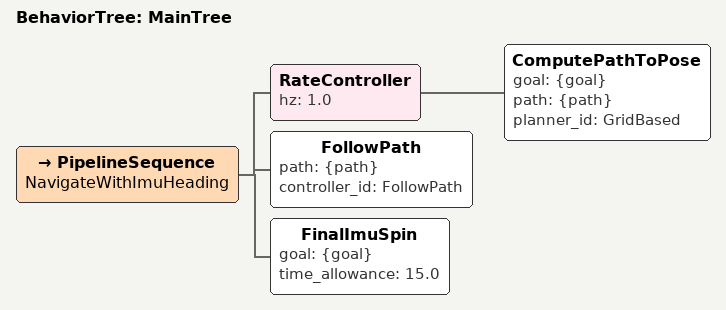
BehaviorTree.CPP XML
<!-- Follow the path, then finish the goal orientation with IMU feedback. -->
<root main_tree_to_execute="MainTree">
  <BehaviorTree ID="MainTree">
    <PipelineSequence name="NavigateWithImuHeading">
      <RateController hz="1.0">
        <ComputePathToPose goal="{goal}" path="{path}" planner_id="GridBased"/>
      </RateController>
      <FollowPath path="{path}" controller_id="FollowPath"/>
      <FinalImuSpin goal="{goal}" time_allowance="15.0"/>
    </PipelineSequence>
  </BehaviorTree>
</root>
